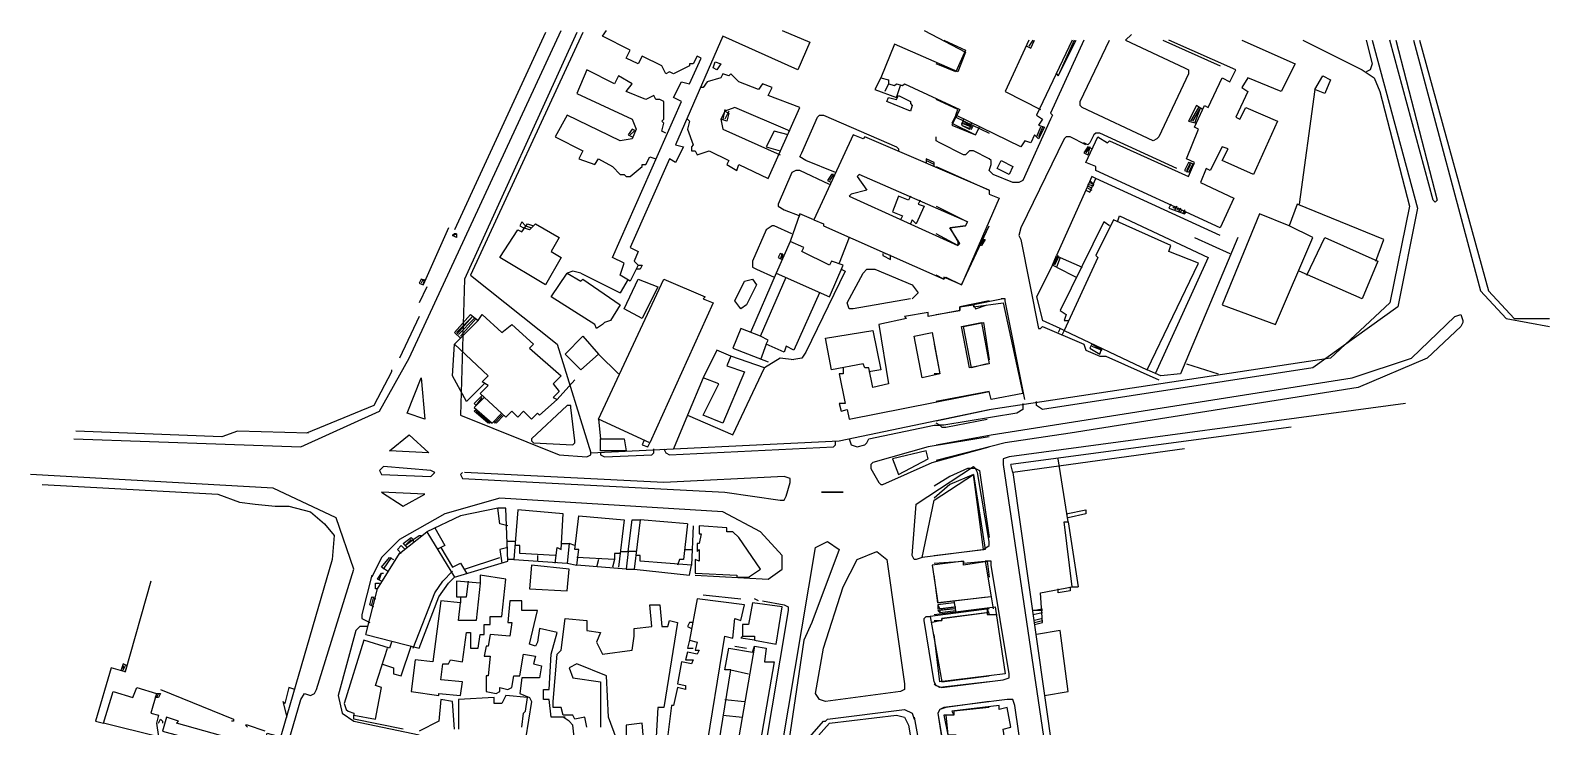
# Model space of a CAD drawing. Extents: x 636135 to 636995, y 811025 to 813508.
# Drawn here: x 636225 to 636995, y 813155 to 813508 of the extents above; entities that cross this region are included whole.
import ezdxf

# ---------------------------------------------------------------- set-up
doc = ezdxf.new("R2010")
doc.units = 0
for name, color, linetype in [('BLOCK', 7, 'CONTINUOUS'), ('BUILD', 3, 'CONTINUOUS'), ('ROADFAC', 4, 'CONTINUOUS')]:
    doc.layers.add(name, color=color, linetype=linetype)

msp = doc.modelspace()

# ---------------------------------------------------------------- linework, layer by layer
at = {"layer": 'BLOCK'}
for points in [[(636502, 813507), (636445, 813382)], [(636759, 813503), (636742, 813466)], [(636799, 813503), (636828, 813490)], [(636905, 813503), (636928, 813418)], [(636742, 813463), (636728, 813432)], [(636742, 813466), (636743, 813465), (636742, 813463)], [(636686, 813451), (636684, 813452), (636684, 813454)], [(636749, 813453), (636727, 813408)], [(636752, 813454), (636750, 813454), (636749, 813453)], [(636760, 813450), (636752, 813454)], [(636764, 813455), (636762, 813451)], [(636767, 813456), (636765, 813456), (636764, 813455)], [(636806, 813438), (636767, 813456)], [(636698, 813445), (636686, 813451)], [(636703, 813447), (636701, 813447), (636700, 813446), (636699, 813445), (636698, 813445)], [(636711, 813443), (636703, 813447)], [(636762, 813451), (636761, 813450), (636759, 813451)], [(636713, 813435), (636711, 813437), (636712, 813440), (636712, 813442), (636711, 813443)], [(636723, 813431), (636713, 813435)], [(636728, 813432), (636726, 813431), (636723, 813431)], [(636928, 813418), (636918, 813368), (636875, 813337)], [(636727, 813408), (636726, 813404), (636727, 813402)], [(636727, 813402), (636736, 813357)], [(636445, 813382), (636443, 813313), (636493, 813293)], [(636718, 813372), (636703, 813369)], [(636719, 813371), (636719, 813372), (636717, 813372)], [(636729, 813321), (636719, 813371)], [(636736, 813357), (636737, 813357), (636738, 813358)], [(636738, 813358), (636759, 813349), (636760, 813346), (636767, 813343), (636770, 813343), (636797, 813331)], [(636875, 813337), (636738, 813316)], [(636725, 813314), (636688, 813308)], [(636922, 813319), (636721, 813292)], [(636728, 813319), (636728, 813316), (636725, 813314)], [(636738, 813316), (636735, 813318), (636735, 813320)], [(636650, 813301), (636683, 813308)], [(636683, 813308), (636685, 813308), (636686, 813308)], [(636688, 813308), (636686, 813308), (636684, 813309)], [(636686, 813308), (636687, 813307), (636689, 813307)], [(636689, 813307), (636710, 813311)], [(636632, 813297), (636633, 813298), (636633, 813300)], [(636640, 813301), (636641, 813298), (636644, 813297)], [(636644, 813297), (636648, 813298)], [(636648, 813298), (636649, 813299), (636650, 813301)], [(636493, 813293), (636507, 813292)], [(636507, 813292), (636509, 813293), (636509, 813294)], [(636514, 813294), (636514, 813293), (636516, 813292)], [(636516, 813292), (636540, 813293)], [(636540, 813293), (636541, 813294), (636541, 813296)], [(636546, 813296), (636547, 813294), (636549, 813293)], [(636549, 813293), (636632, 813297)], [(636721, 813292), (636718, 813291), (636718, 813288)], [(636674, 813240), (636673, 813240), (636672, 813242), (636674, 813268), (636703, 813287), (636704, 813286), (636706, 813285)], [(636705, 813284), (636704, 813286), (636700, 813286), (636691, 813282), (636683, 813277)], [(636711, 813249), (636705, 813284)], [(636706, 813285), (636711, 813251)], [(636718, 813288), (636751, 813066)], [(636463, 813271), (636435, 813263), (636412, 813250), (636403, 813241), (636398, 813231)], [(636576, 813264), (636463, 813271)], [(636599, 813230), (636606, 813235), (636606, 813242), (636595, 813254), (636576, 813264)], [(636627, 813195), (636637, 813226), (636644, 813240), (636654, 813244), (636659, 813240)], [(636708, 813245), (636711, 813247), (636711, 813249)], [(636659, 813240), (636668, 813177)], [(636677, 813241), (636674, 813240)], [(636712, 813237), (636712, 813239), (636709, 813239)], [(636721, 813182), (636712, 813237)], [(636398, 813232), (636393, 813212)], [(636562, 813232), (636599, 813230)], [(636566, 813222), (636585, 813220)], [(636609, 813214), (636580, 813041)], [(636594, 813219), (636592, 813220)], [(636596, 813219), (636607, 813217)], [(636607, 813217), (636609, 813216), (636609, 813214)], [(636393, 813206), (636392, 813206), (636390, 813204)], [(636393, 813212), (636393, 813210), (636395, 813209)], [(636396, 813206), (636393, 813206)], [(636395, 813209), (636397, 813208)], [(636678, 813209), (636678, 813210), (636679, 813211)], [(636683, 813178), (636678, 813209)], [(636679, 813211), (636681, 813211)], [(636390, 813204), (636381, 813171)], [(636582, 813196), (636588, 813195)], [(636623, 813172), (636627, 813195)], [(636718, 813179), (636721, 813180), (636721, 813182)], [(636668, 813177), (636668, 813174), (636666, 813173)], [(636686, 813175), (636684, 813176), (636683, 813178)], [(636683, 813177), (636684, 813176), (636687, 813175)], [(636711, 813178), (636686, 813175)], [(636687, 813175), (636718, 813179)], [(636381, 813171), (636383, 813162), (636389, 813158)], [(636628, 813168), (636625, 813169), (636623, 813172)], [(636666, 813173), (636628, 813168)], [(636720, 813169), (636688, 813165)], [(636711, 813168), (636689, 813165)], [(636724, 813166), (636723, 813169), (636720, 813169)], [(636627, 813158), (636628, 813158), (636629, 813159)], [(636629, 813159), (636668, 813164)], [(636668, 813164), (636672, 813162), (636673, 813159)], [(636673, 813160), (636688, 813077), (636696, 813050)], [(636689, 813165), (636686, 813164), (636685, 813162)], [(636688, 813165), (636686, 813164), (636685, 813162)], [(636685, 813162), (636697, 813090), (636708, 813048)], [(636685, 813162), (636696, 813090), (636707, 813049)], [(636740, 813055), (636724, 813166)], [(636389, 813158), (636422, 813151)], [(636620, 813150), (636627, 813158)]]:
    msp.add_lwpolyline(points, dxfattribs=at)
at = {"layer": 'BUILD'}
for points in [[(636505, 813507), (636448, 813384)], [(636606, 813508), (636620, 813502), (636614, 813488), (636576, 813505), (636552, 813450), (636556, 813449), (636552, 813441), (636549, 813443), (636529, 813398), (636533, 813396), (636531, 813391), (636533, 813389), (636529, 813381), (636524, 813384), (636526, 813390), (636520, 813393), (636555, 813472), (636551, 813474), (636555, 813482), (636559, 813481), (636565, 813494), (636563, 813495), (636561, 813491), (636559, 813491), (636559, 813490), (636551, 813486), (636549, 813487), (636547, 813486), (636545, 813490), (636535, 813495), (636533, 813491), (636527, 813494), (636529, 813498), (636515, 813505), (636517, 813508)], [(636678, 813508), (636699, 813497), (636695, 813487), (636663, 813501), (636656, 813484), (636660, 813483), (636660, 813481), (636663, 813480), (636664, 813481), (636667, 813480), (636668, 813481), (636696, 813468), (636694, 813464), (636711, 813456)], [(636780, 813503), (636783, 813506)], [(636753, 813503), (636735, 813465), (636738, 813463), (636736, 813460), (636739, 813459), (636736, 813453), (636734, 813455), (636732, 813451), (636729, 813452), (636727, 813449), (636694, 813465), (636695, 813468), (636684, 813473)], [(636688, 813503), (636699, 813498), (636694, 813487), (636684, 813491)], [(636731, 813503), (636719, 813477), (636737, 813468)], [(636730, 813500), (636732, 813499), (636734, 813503)], [(636733, 813503), (636731, 813500)], [(636745, 813486), (636746, 813485), (636755, 813503)], [(636754, 813503), (636746, 813485)], [(636757, 813472), (636772, 813503)], [(636839, 813503), (636866, 813491), (636859, 813477), (636842, 813484), (636839, 813479), (636842, 813477), (636836, 813464), (636838, 813463), (636841, 813469), (636857, 813462), (636845, 813435), (636829, 813442), (636832, 813448), (636829, 813449), (636823, 813437), (636821, 813438), (636818, 813431), (636835, 813423), (636828, 813408), (636765, 813437), (636765, 813439), (636760, 813441), (636766, 813454), (636771, 813451), (636772, 813452), (636812, 813434), (636815, 813441), (636811, 813443), (636817, 813458), (636815, 813459), (636820, 813470), (636822, 813469), (636829, 813484), (636833, 813482), (636836, 813488), (636802, 813503)], [(636780, 813503), (636810, 813489)], [(636870, 813503), (636900, 813488)], [(636902, 813503), (636905, 813491)], [(636572, 813492), (636575, 813491), (636573, 813488), (636571, 813489), (636572, 813492)], [(636905, 813491), (636904, 813488), (636902, 813487)], [(636547, 813456), (636545, 813457), (636546, 813461), (636545, 813462), (636546, 813463), (636546, 813472), (636544, 813473), (636542, 813473), (636541, 813475), (636537, 813473), (636527, 813477), (636530, 813481), (636523, 813485), (636521, 813481), (636507, 813488), (636502, 813476), (636530, 813463), (636532, 813458), (636530, 813453), (636524, 813452), (636497, 813465), (636491, 813454), (636505, 813447), (636503, 813443), (636511, 813440), (636513, 813443), (636520, 813439), (636524, 813435), (636526, 813435), (636527, 813434), (636529, 813434), (636535, 813439), (636535, 813440), (636537, 813440), (636539, 813444), (636542, 813443)], [(636558, 813463), (636559, 813462), (636558, 813458), (636561, 813450), (636560, 813449), (636560, 813447), (636562, 813447), (636563, 813445), (636569, 813447), (636579, 813442), (636578, 813440), (636583, 813437), (636584, 813440), (636599, 813433), (636615, 813469), (636599, 813475), (636601, 813479), (636596, 813481), (636594, 813478), (636584, 813482), (636580, 813486), (636579, 813485)], [(636575, 813484), (636568, 813482), (636566, 813479), (636565, 813479)], [(636579, 813485), (636576, 813486), (636575, 813484)], [(636656, 813484), (636653, 813478), (636664, 813474), (636666, 813480)], [(636812, 813486), (636797, 813454)], [(636810, 813489), (636812, 813488), (636812, 813486)], [(636880, 813485), (636884, 813483), (636881, 813476), (636876, 813478), (636880, 813485)], [(636900, 813488), (636906, 813484), (636909, 813477)], [(636660, 813481), (636658, 813477)], [(636660, 813474), (636664, 813473), (636665, 813475), (636671, 813472), (636671, 813471), (636672, 813470), (636671, 813467), (636659, 813472), (636660, 813474)], [(636876, 813478), (636868, 813420)], [(636909, 813477), (636924, 813419)], [(636610, 813457), (636582, 813469), (636577, 813467), (636575, 813463), (636576, 813458), (636605, 813445)], [(636577, 813467), (636579, 813466), (636578, 813462), (636575, 813463)], [(636577, 813468), (636576, 813463)], [(636579, 813467), (636577, 813463)], [(636758, 813469), (636757, 813470), (636757, 813472)], [(636794, 813452), (636758, 813469)], [(636819, 813468), (636816, 813470), (636812, 813462), (636816, 813461)], [(636817, 813469), (636813, 813462)], [(636818, 813469), (636814, 813462)], [(636818, 813469), (636815, 813461)], [(636694, 813465), (636692, 813461), (636704, 813455), (636706, 813459)], [(636694, 813464), (636692, 813460), (636704, 813455), (636706, 813459)], [(636698, 813463), (636697, 813460), (636701, 813458), (636702, 813461)], [(636698, 813462), (636697, 813460), (636702, 813458), (636703, 813460)], [(636702, 813459), (636697, 813461)], [(636702, 813459), (636698, 813462)], [(636698, 813462), (636702, 813460)], [(636698, 813461), (636702, 813459)], [(636737, 813459), (636735, 813454)], [(636737, 813459), (636735, 813454)], [(636738, 813459), (636736, 813454)], [(636532, 813457), (636530, 813458), (636528, 813455), (636530, 813454)], [(636531, 813457), (636529, 813455)], [(636609, 813455), (636602, 813457), (636598, 813449), (636605, 813447)], [(636711, 813427), (636648, 813454), (636647, 813453), (636642, 813455), (636622, 813412), (636627, 813410), (636627, 813409), (636688, 813382), (636689, 813383), (636697, 813379), (636711, 813409)], [(636797, 813454), (636796, 813453), (636794, 813452)], [(636763, 813448), (636761, 813449), (636759, 813446), (636761, 813445)], [(636762, 813449), (636760, 813446)], [(636761, 813449), (636760, 813446)], [(636762, 813449), (636761, 813445)], [(636683, 813439), (636683, 813441), (636679, 813443), (636679, 813441)], [(636683, 813440), (636679, 813442)], [(636684, 813439), (636711, 813427), (636711, 813425), (636716, 813423), (636697, 813379), (636688, 813383), (636688, 813382), (636684, 813384)], [(636717, 813442), (636723, 813439), (636721, 813435), (636715, 813438), (636717, 813442)], [(636815, 813440), (636812, 813441), (636810, 813437), (636813, 813436)], [(636813, 813441), (636811, 813437)], [(636813, 813440), (636811, 813436)], [(636814, 813440), (636812, 813436)], [(636632, 813435), (636631, 813435), (636629, 813432), (636631, 813431)], [(636632, 813435), (636630, 813432)], [(636644, 813434), (636649, 813427), (636641, 813425)], [(636699, 813409), (636700, 813411), (636645, 813435), (636644, 813434)], [(636765, 813433), (636763, 813434), (636760, 813427), (636762, 813426), (636765, 813433)], [(636764, 813429), (636761, 813430)], [(636763, 813428), (636761, 813429)], [(636761, 813428), (636763, 813427)], [(636764, 813430), (636762, 813432)], [(636762, 813431), (636764, 813430)], [(636828, 813404), (636765, 813433)], [(636641, 813425), (636640, 813424), (636695, 813399), (636696, 813400)], [(636671, 813424), (636670, 813422), (636665, 813424), (636662, 813416), (636667, 813414), (636666, 813412)], [(636676, 813422), (636675, 813420), (636678, 813419), (636674, 813410), (636672, 813412), (636671, 813410)], [(636760, 813427), (636745, 813394)], [(636615, 813415), (636610, 813401)], [(636622, 813412), (636615, 813415)], [(636684, 813419), (636700, 813411), (636699, 813409)], [(636776, 813411), (636777, 813414)], [(636777, 813414), (636822, 813393), (636795, 813334)], [(636803, 813420), (636802, 813418), (636810, 813415), (636811, 813416)], [(636805, 813419), (636804, 813418)], [(636806, 813419), (636805, 813417)], [(636805, 813419), (636805, 813417)], [(636807, 813418), (636806, 813417)], [(636808, 813418), (636807, 813416)], [(636807, 813418), (636807, 813416)], [(636809, 813417), (636808, 813416)], [(636810, 813417), (636809, 813415)], [(636810, 813417), (636810, 813415)], [(636907, 813391), (636911, 813402), (636867, 813420), (636863, 813409), (636848, 813415), (636829, 813369), (636856, 813359), (636875, 813403), (636863, 813409)], [(636924, 813419), (636914, 813370), (636884, 813342)], [(636481, 813410), (636493, 813403), (636489, 813396), (636494, 813393), (636486, 813379), (636463, 813393), (636472, 813407), (636474, 813406), (636477, 813410), (636480, 813409), (636481, 813410)], [(636476, 813409), (636474, 813411), (636473, 813409), (636475, 813408)], [(636473, 813409), (636475, 813408)], [(636480, 813409), (636478, 813407), (636475, 813408)], [(636476, 813409), (636479, 813408)], [(636695, 813401), (636695, 813399), (636684, 813405)], [(636696, 813400), (636691, 813408), (636699, 813409)], [(636699, 813409), (636691, 813408), (636695, 813401)], [(636772, 813409), (636769, 813411), (636747, 813366), (636750, 813364), (636749, 813361), (636751, 813361)], [(636817, 813390), (636802, 813396), (636803, 813399), (636774, 813412), (636765, 813394)], [(636603, 813385), (636630, 813373), (636637, 813389), (636631, 813391), (636630, 813389), (636616, 813396), (636617, 813398), (636610, 813401), (636603, 813385)], [(636640, 813403), (636635, 813390)], [(636708, 813402), (636709, 813402), (636707, 813399), (636706, 813399)], [(636707, 813402), (636708, 813402), (636707, 813399), (636706, 813399)], [(636707, 813402), (636706, 813399)], [(636709, 813402), (636707, 813399)], [(636837, 813403), (636808, 813334), (636798, 813333), (636791, 813336)], [(636815, 813403), (636833, 813395)], [(636872, 813384), (636881, 813403), (636908, 813391), (636900, 813372), (636868, 813386)], [(636607, 813394), (636605, 813395), (636604, 813393), (636606, 813392)], [(636606, 813395), (636605, 813392)], [(636606, 813394), (636606, 813392)], [(636657, 813395), (636657, 813394), (636661, 813392), (636661, 813394)], [(636661, 813394), (636658, 813395)], [(636745, 813394), (636747, 813393), (636745, 813388), (636743, 813389), (636745, 813394)], [(636746, 813394), (636743, 813389)], [(636746, 813393), (636744, 813389)], [(636747, 813393), (636758, 813388)], [(636766, 813393), (636749, 813356), (636791, 813336), (636817, 813390)], [(636765, 813394), (636766, 813393)], [(636448, 813384), (636492, 813349), (636509, 813294)], [(636497, 813385), (636504, 813381), (636505, 813382), (636524, 813369), (636519, 813361), (636516, 813360), (636515, 813359), (636512, 813357), (636511, 813359), (636489, 813373), (636497, 813385)], [(636504, 813385), (636500, 813386), (636497, 813385)], [(636504, 813385), (636524, 813375)], [(636546, 813382), (636567, 813373), (636566, 813372), (636571, 813370), (636539, 813299), (636513, 813311), (636546, 813382)], [(636528, 813382), (636524, 813375)], [(636533, 813382), (636543, 813378), (636535, 813362), (636526, 813367), (636533, 813382)], [(636533, 813389), (636535, 813389), (636534, 813387), (636532, 813387)], [(636603, 813385), (636590, 813355)], [(636625, 813375), (636612, 813346), (636608, 813348), (636607, 813345), (636598, 813349), (636599, 813351), (636595, 813353), (636608, 813383)], [(636636, 813387), (636638, 813386), (636618, 813345)], [(636743, 813389), (636735, 813373), (636738, 813361)], [(636745, 813388), (636755, 813383)], [(636711, 813371), (636696, 813368), (636696, 813366), (636680, 813363), (636680, 813365), (636668, 813363), (636669, 813362), (636655, 813359), (636660, 813329), (636652, 813327), (636650, 813337), (636648, 813337), (636647, 813339), (636631, 813336), (636628, 813352), (636652, 813356), (636656, 813336), (636650, 813335)], [(636684, 813364), (636696, 813366), (636696, 813368), (636703, 813369), (636703, 813368), (636718, 813370), (636728, 813324), (636712, 813321), (636711, 813325), (636684, 813320)], [(636703, 813369), (636704, 813367), (636710, 813369)], [(636448, 813364), (636452, 813361), (636454, 813364), (636464, 813355), (636469, 813359), (636480, 813349), (636478, 813347), (636494, 813333), (636490, 813329), (636493, 813325), (636490, 813322), (636492, 813321), (636483, 813313), (636482, 813314), (636479, 813311), (636475, 813315), (636472, 813312), (636469, 813315), (636466, 813312), (636453, 813324), (636457, 813328), (636454, 813330), (636457, 813333), (636440, 813349), (636443, 813352), (636440, 813355), (636448, 813364)], [(636441, 813355), (636449, 813363)], [(636449, 813363), (636441, 813354)], [(636442, 813354), (636450, 813362)], [(636451, 813362), (636443, 813353)], [(636443, 813352), (636452, 813361)], [(636697, 813358), (636707, 813360), (636711, 813339), (636701, 813337), (636697, 813358)], [(636710, 813339), (636702, 813337), (636698, 813358), (636708, 813360), (636711, 813341)], [(636747, 813357), (636738, 813361)], [(636505, 813353), (636513, 813344), (636504, 813336), (636496, 813344), (636505, 813353), (636513, 813344)], [(636585, 813357), (636581, 813347)], [(636595, 813353), (636585, 813357)], [(636673, 813353), (636682, 813355), (636686, 813334), (636677, 813332), (636673, 813353)], [(636747, 813357), (636746, 813355)], [(636749, 813356), (636747, 813357)], [(636749, 813356), (636748, 813354)], [(636446, 813320), (636439, 813333), (636440, 813349)], [(636513, 813344), (636523, 813334)], [(636580, 813343), (636573, 813346), (636566, 813332)], [(636581, 813347), (636599, 813340)], [(636598, 813349), (636595, 813341)], [(636618, 813345), (636616, 813342), (636611, 813341)], [(636683, 813349), (636686, 813334), (636683, 813334)], [(636763, 813349), (636762, 813347), (636767, 813344), (636768, 813347)], [(636768, 813346), (636763, 813349)], [(636763, 813348), (636768, 813346)], [(636580, 813343), (636578, 813338), (636587, 813335), (636576, 813309), (636566, 813313), (636574, 813329), (636566, 813332), (636558, 813313), (636581, 813303), (636597, 813337), (636580, 813343)], [(636612, 813341), (636605, 813342), (636597, 813337)], [(636637, 813337), (636637, 813334), (636635, 813334), (636638, 813319), (636635, 813319), (636636, 813315), (636639, 813316), (636640, 813311), (636711, 813325)], [(636884, 813342), (636712, 813316), (636684, 813310)], [(636811, 813339), (636827, 813334)], [(636455, 813329), (636446, 813320)], [(636492, 813321), (636501, 813331)], [(636451, 813318), (636450, 813319), (636454, 813323)], [(636455, 813322), (636450, 813317), (636459, 813309), (636464, 813314)], [(636451, 813318), (636454, 813322)], [(636458, 813310), (636457, 813309), (636450, 813315), (636451, 813316)], [(636451, 813315), (636458, 813309)], [(636465, 813313), (636461, 813309), (636460, 813310)], [(636460, 813309), (636464, 813313)], [(636497, 813318), (636479, 813301)], [(636499, 813317), (636499, 813318), (636497, 813318)], [(636501, 813300), (636499, 813317)], [(636509, 813294), (636635, 813300), (636711, 813316)], [(636558, 813313), (636551, 813296)], [(636513, 813311), (636514, 813301)], [(636864, 813307), (636722, 813288)], [(636479, 813301), (636479, 813300), (636480, 813299)], [(636480, 813299), (636500, 813298)], [(636500, 813298), (636501, 813299), (636501, 813300)], [(636514, 813295), (636514, 813301), (636526, 813301), (636527, 813295), (636514, 813295)], [(636536, 813300), (636535, 813298), (636538, 813297), (636539, 813299)], [(636810, 813296), (636723, 813284), (636739, 813171), (636751, 813173), (636747, 813204), (636735, 813202)], [(636734, 813207), (636738, 813208), (636737, 813223), (636753, 813226), (636749, 813259), (636751, 813259), (636746, 813291)], [(636703, 813283), (636709, 813245), (636677, 813241)], [(636677, 813241), (636683, 813270), (636703, 813283)], [(636683, 813242), (636708, 813245), (636703, 813283)], [(636703, 813283), (636691, 813278), (636683, 813271)], [(636723, 813284), (636722, 813288)], [(636231, 813278), (636320, 813273)], [(636320, 813273), (636331, 813269), (636339, 813268), (636349, 813267), (636356, 813267), (636367, 813264), (636374, 813258), (636379, 813252), (636378, 813240)], [(636426, 813254), (636440, 813231), (636467, 813239), (636466, 813266), (636462, 813266)], [(636462, 813266), (636443, 813262), (636426, 813254)], [(636467, 813257), (636463, 813258), (636462, 813266)], [(636491, 813238), (636492, 813246), (636494, 813245), (636495, 813263), (636472, 813265), (636470, 813240), (636497, 813238)], [(636527, 813235), (636502, 813237), (636503, 813245), (636501, 813245), (636503, 813262), (636526, 813260), (636523, 813236)], [(636528, 813244), (636530, 813260), (636534, 813260)], [(636558, 813258), (636534, 813260), (636531, 813235), (636559, 813232), (636560, 813237), (636534, 813239), (636534, 813242), (636532, 813242)], [(636750, 813263), (636760, 813265), (636760, 813263), (636751, 813261)], [(636751, 813259), (636756, 813226)], [(636401, 813225), (636412, 813243), (636426, 813254)], [(636416, 813246), (636414, 813248), (636418, 813251), (636419, 813250), (636422, 813252), (636423, 813252)], [(636430, 813256), (636435, 813247), (636431, 813245)], [(636558, 813258), (636556, 813240), (636554, 813240), (636553, 813237)], [(636561, 813257), (636560, 813237)], [(636564, 813257), (636564, 813253), (636565, 813253), (636564, 813248), (636563, 813248), (636563, 813244), (636564, 813245), (636564, 813239), (636562, 813240), (636562, 813233), (636583, 813232), (636583, 813231), (636589, 813231), (636595, 813235), (636584, 813251)], [(636578, 813254), (636578, 813256), (636564, 813257)], [(636584, 813251), (636581, 813254), (636578, 813254)], [(636413, 813243), (636411, 813245), (636413, 813247), (636415, 813245)], [(636415, 813247), (636418, 813250)], [(636415, 813247), (636419, 813250)], [(636419, 813250), (636419, 813249)], [(636433, 813246), (636439, 813236), (636443, 813238), (636446, 813233)], [(636467, 813246), (636463, 813245), (636464, 813238)], [(636471, 813249), (636467, 813249)], [(636473, 813247), (636471, 813247)], [(636473, 813243), (636473, 813247)], [(636494, 813248), (636498, 813248)], [(636498, 813248), (636497, 813238)], [(636501, 813247), (636498, 813248)], [(636524, 813244), (636528, 813244)], [(636528, 813244), (636527, 813235)], [(636532, 813244), (636528, 813244)], [(636557, 813245), (636560, 813245)], [(636378, 813240), (636348, 813137), (636341, 813138), (636345, 813152), (636352, 813150)], [(636406, 813234), (636403, 813236), (636407, 813241), (636409, 813240)], [(636404, 813235), (636408, 813241)], [(636445, 813235), (636463, 813241)], [(636470, 813240), (636467, 813240)], [(636491, 813242), (636473, 813243)], [(636479, 813237), (636478, 813225), (636497, 813224), (636498, 813235), (636479, 813237)], [(636482, 813242), (636482, 813239)], [(636497, 813238), (636502, 813237)], [(636524, 813243), (636521, 813243), (636521, 813240), (636502, 813241)], [(636513, 813240), (636512, 813236)], [(636521, 813240), (636520, 813236)], [(636711, 813239), (636698, 813237), (636698, 813239), (636682, 813237), (636685, 813218)], [(636683, 813238), (636698, 813239), (636698, 813238), (636709, 813239), (636712, 813221), (636685, 813218), (636683, 813232)], [(636710, 813239), (636711, 813231)], [(636286, 813229), (636273, 813183), (636266, 813185), (636258, 813158), (636262, 813157)], [(636401, 813225), (636400, 813225), (636400, 813228), (636402, 813228)], [(636403, 813229), (636401, 813230), (636403, 813233), (636404, 813233)], [(636402, 813230), (636403, 813233)], [(636441, 813229), (636441, 813221), (636443, 813221), (636443, 813218), (636433, 813219), (636429, 813188), (636420, 813189), (636418, 813173), (636432, 813171), (636432, 813172), (636443, 813171), (636444, 813178), (636433, 813179), (636434, 813187), (636437, 813187), (636438, 813189), (636444, 813188), (636446, 813203), (636448, 813203), (636448, 813195), (636452, 813195), (636453, 813202), (636455, 813202), (636455, 813207), (636458, 813207), (636458, 813211), (636464, 813211), (636466, 813230), (636453, 813232), (636453, 813228), (636441, 813229)], [(636430, 813223), (636434, 813229), (636439, 813234)], [(636432, 813221), (636437, 813228), (636440, 813231)], [(636453, 813228), (636451, 813209), (636442, 813209), (636443, 813218)], [(636443, 813221), (636446, 813221), (636447, 813229)], [(636527, 813235), (636531, 813235)], [(636395, 813202), (636401, 813225)], [(636395, 813202), (636422, 813195), (636432, 813221)], [(636399, 813216), (636397, 813217), (636398, 813221), (636400, 813220)], [(636398, 813217), (636399, 813221)], [(636398, 813217), (636399, 813221)], [(636419, 813195), (636430, 813223)], [(636693, 813219), (636710, 813221)], [(636712, 813221), (636713, 813215)], [(636752, 813226), (636752, 813224), (636746, 813223), (636746, 813225)], [(636753, 813226), (636756, 813226)], [(636496, 813160), (636489, 813160), (636488, 813169), (636485, 813169), (636485, 813174), (636488, 813174), (636489, 813192), (636492, 813203), (636483, 813205), (636482, 813198), (636481, 813196), (636478, 813197), (636482, 813214), (636474, 813214), (636474, 813219), (636468, 813219), (636467, 813208), (636469, 813208), (636468, 813201), (636458, 813202), (636457, 813196), (636456, 813196), (636455, 813191), (636458, 813191), (636457, 813181), (636456, 813181), (636456, 813173), (636461, 813172), (636463, 813173), (636463, 813175), (636467, 813174), (636469, 813175), (636470, 813181), (636473, 813181), (636475, 813192), (636481, 813191), (636480, 813187), (636484, 813186), (636483, 813180), (636474, 813180), (636473, 813172), (636478, 813170), (636479, 813168), (636476, 813149)], [(636507, 813155), (636506, 813160), (636501, 813159), (636500, 813161), (636495, 813161), (636494, 813165), (636490, 813165), (636490, 813168), (636492, 813192), (636494, 813194), (636496, 813210), (636507, 813209), (636507, 813204), (636514, 813203), (636512, 813198), (636515, 813192), (636530, 813194), (636531, 813201), (636531, 813205), (636540, 813206), (636539, 813217), (636544, 813217), (636545, 813206), (636548, 813206), (636549, 813209), (636553, 813208), (636546, 813165), (636543, 813165), (636542, 813147)], [(636587, 813217), (636563, 813220), (636559, 813199), (636563, 813198), (636562, 813194), (636564, 813194), (636563, 813192), (636558, 813193), (636557, 813189), (636561, 813189), (636560, 813187), (636555, 813188), (636553, 813177), (636557, 813176), (636557, 813174), (636553, 813175), (636551, 813166), (636550, 813166), (636547, 813143)], [(636567, 813140), (636577, 813201), (636581, 813200), (636582, 813210), (636585, 813209), (636587, 813217), (636563, 813220)], [(636606, 813216), (636591, 813218), (636589, 813207), (636586, 813207), (636586, 813201), (636592, 813201), (636592, 813199), (636603, 813197), (636606, 813216)], [(636711, 813215), (636681, 813211), (636687, 813178), (636711, 813181)], [(636711, 813213), (636687, 813210), (636687, 813209), (636682, 813208)], [(636683, 813212), (636714, 813216), (636719, 813182), (636686, 813178), (636683, 813202)], [(636683, 813209), (636687, 813209), (636687, 813210), (636710, 813213)], [(636685, 813218), (636693, 813219)], [(636693, 813218), (636685, 813217), (636686, 813215), (636694, 813216)], [(636693, 813218), (636685, 813217), (636685, 813215), (636693, 813216)], [(636693, 813215), (636685, 813214), (636686, 813213), (636694, 813214)], [(636694, 813215), (636686, 813214), (636686, 813213), (636694, 813214)], [(636693, 813219), (636694, 813213)], [(636693, 813219), (636694, 813213)], [(636710, 813215), (636711, 813212)], [(636710, 813215), (636710, 813212), (636715, 813212)], [(636733, 813214), (636738, 813215)], [(636738, 813214), (636733, 813214)], [(636733, 813212), (636738, 813213)], [(636561, 813208), (636559, 813208), (636558, 813206), (636560, 813205)], [(636738, 813210), (636734, 813209)], [(636734, 813208), (636738, 813209)], [(636408, 813198), (636407, 813195), (636394, 813199), (636384, 813167)], [(636559, 813199), (636558, 813195), (636561, 813195)], [(636586, 813201), (636585, 813200)], [(636592, 813199), (636585, 813200)], [(636386, 813163), (636389, 813162), (636389, 813161), (636400, 813159), (636403, 813175), (636400, 813176), (636406, 813195)], [(636403, 813187), (636409, 813185), (636409, 813182), (636413, 813181), (636418, 813196)], [(636592, 813196), (636577, 813109), (636568, 813110), (636580, 813184), (636577, 813184), (636579, 813195), (636591, 813193)], [(636591, 813193), (636592, 813196), (636598, 813195), (636597, 813188), (636602, 813188), (636588, 813107), (636577, 813109)], [(636274, 813186), (636272, 813187), (636271, 813184), (636273, 813183), (636274, 813186)], [(636272, 813186), (636272, 813184)], [(636273, 813186), (636272, 813184)], [(636502, 813187), (636498, 813185), (636500, 813180)], [(636522, 813149), (636518, 813160), (636517, 813181), (636502, 813187)], [(636580, 813184), (636589, 813182)], [(636290, 813150), (636262, 813157), (636267, 813173), (636277, 813170), (636279, 813175), (636289, 813172), (636286, 813162), (636290, 813161), (636289, 813157), (636290, 813150)], [(636291, 813174), (636328, 813159)], [(636359, 813174), (636356, 813175), (636354, 813167), (636353, 813168), (636355, 813160)], [(636500, 813180), (636514, 813178), (636514, 813155)], [(636289, 813172), (636291, 813172), (636290, 813170), (636288, 813170)], [(636290, 813172), (636289, 813170)], [(636384, 813167), (636385, 813164), (636386, 813163)], [(636440, 813154), (636439, 813168), (636433, 813169), (636432, 813158), (636422, 813153)], [(636474, 813155), (636475, 813162), (636476, 813163), (636477, 813170), (636466, 813171), (636464, 813167), (636460, 813167), (636460, 813170), (636442, 813169), (636442, 813154)], [(636577, 813169), (636587, 813168)], [(636739, 813171), (636748, 813108)], [(636290, 813157), (636291, 813159), (636292, 813158), (636292, 813157)], [(636329, 813141), (636331, 813148), (636299, 813157), (636300, 813158), (636294, 813160), (636292, 813153), (636325, 813144), (636325, 813142), (636329, 813141)], [(636328, 813159), (636328, 813158), (636327, 813158)], [(636389, 813159), (636389, 813161)], [(636414, 813154), (636389, 813159)], [(636500, 813156), (636498, 813158), (636495, 813160)], [(636576, 813161), (636586, 813160)], [(636614, 813098), (636623, 813149), (636630, 813157), (636664, 813161)], [(636664, 813161), (636668, 813160), (636670, 813156)], [(636722, 813155), (636720, 813165), (636716, 813164), (636716, 813166), (636692, 813163), (636693, 813161), (636688, 813161), (636690, 813151), (636694, 813151), (636701, 813098), (636726, 813102), (636718, 813154), (636722, 813155)], [(636711, 813165), (636693, 813163), (636693, 813161), (636689, 813161), (636690, 813151), (636694, 813151), (636702, 813098), (636711, 813099)], [(636335, 813156), (636334, 813156), (636335, 813155)], [(636344, 813153), (636335, 813156)], [(636501, 813147), (636500, 813156)], [(636536, 813147), (636535, 813157), (636527, 813156), (636527, 813151)], [(636670, 813156), (636680, 813098), (636628, 813090)]]:
    msp.add_lwpolyline(points, dxfattribs=at)
at = {"layer": 'ROADFAC'}
for points in [[(636417, 813342), (636494, 813508)], [(636486, 813507), (636440, 813407)], [(636936, 813422), (636914, 813503)], [(636917, 813503), (636938, 813422)], [(636926, 813503), (636960, 813376)], [(636929, 813503), (636964, 813376)], [(636616, 813446), (636624, 813464)], [(636624, 813464), (636625, 813465), (636627, 813465)], [(636627, 813465), (636664, 813449)], [(636618, 813442), (636615, 813444), (636616, 813446)], [(636664, 813449), (636665, 813448), (636665, 813447)], [(636611, 813436), (636604, 813420)], [(636615, 813437), (636613, 813437), (636611, 813436)], [(636630, 813430), (636615, 813437)], [(636633, 813436), (636618, 813442)], [(636938, 813422), (636937, 813421), (636936, 813422)], [(636604, 813420), (636604, 813419), (636607, 813417)], [(636607, 813417), (636615, 813414)], [(636437, 813408), (636424, 813379)], [(636441, 813405), (636440, 813405), (636439, 813404), (636441, 813405)], [(636441, 813405), (636441, 813403), (636439, 813404)], [(636598, 813407), (636591, 813391)], [(636602, 813409), (636601, 813409), (636598, 813407)], [(636611, 813405), (636602, 813409)], [(636591, 813391), (636591, 813388), (636593, 813387)], [(636425, 813381), (636423, 813382), (636422, 813380), (636424, 813379), (636425, 813382)], [(636424, 813382), (636423, 813380)], [(636587, 813381), (636591, 813382), (636593, 813379)], [(636593, 813387), (636602, 813383)], [(636639, 813370), (636647, 813385)], [(636647, 813385), (636649, 813387), (636653, 813387)], [(636653, 813387), (636672, 813379)], [(636426, 813378), (636422, 813370)], [(636582, 813371), (636587, 813381)], [(636593, 813379), (636588, 813369)], [(636672, 813379), (636675, 813375), (636672, 813372)], [(636960, 813376), (636973, 813362), (636995, 813358)], [(636964, 813376), (636977, 813362), (636995, 813362)], [(636588, 813369), (636585, 813367), (636582, 813371)], [(636642, 813367), (636640, 813367), (636639, 813370)], [(636671, 813372), (636642, 813367)], [(636422, 813363), (636412, 813342)], [(636895, 813332), (636925, 813342), (636947, 813363), (636950, 813364), (636951, 813361), (636951, 813360), (636950, 813358), (636933, 813342), (636898, 813327)], [(636362, 813297), (636402, 813315), (636417, 813342)], [(636408, 813336), (636408, 813335)], [(636408, 813335), (636399, 813318), (636365, 813304)], [(636425, 813311), (636416, 813314), (636423, 813332), (636425, 813311)], [(636684, 813298), (636712, 813303), (636895, 813332)], [(636898, 813327), (636752, 813304)], [(636366, 813304), (636330, 813305), (636322, 813302), (636248, 813305)], [(636247, 813301), (636362, 813297)], [(636407, 813295), (636417, 813303), (636427, 813294)], [(636711, 813302), (636680, 813297), (636652, 813289)], [(636752, 813304), (636719, 813299), (636684, 813290)], [(636427, 813294), (636407, 813295)], [(636657, 813278), (636682, 813289), (636711, 813297)], [(636679, 813295), (636662, 813291), (636665, 813283), (636680, 813291), (636679, 813295)], [(636348, 813276), (636225, 813283)], [(636404, 813287), (636402, 813285), (636403, 813283)], [(636403, 813283), (636428, 813282)], [(636428, 813285), (636404, 813287)], [(636428, 813282), (636430, 813284), (636428, 813285)], [(636444, 813284), (636443, 813283), (636444, 813281)], [(636546, 813279), (636445, 813284)], [(636607, 813282), (636546, 813279)], [(636610, 813279), (636610, 813281), (636607, 813282)], [(636652, 813289), (636651, 813288), (636651, 813286)], [(636651, 813286), (636655, 813279)], [(636389, 813235), (636380, 813261), (636348, 813276)], [(636425, 813273), (636403, 813274)], [(636403, 813274), (636414, 813267), (636425, 813273)], [(636444, 813281), (636577, 813274), (636605, 813270)], [(636608, 813272), (636610, 813279)], [(636626, 813274), (636637, 813274), (636626, 813274)], [(636655, 813279), (636656, 813278), (636657, 813278)], [(636605, 813270), (636607, 813270), (636608, 813272)], [(636583, 813003), (636592, 813062), (636623, 813246)], [(636635, 813245), (636621, 813208), (636617, 813199)], [(636623, 813246), (636629, 813249), (636635, 813245)], [(636370, 813174), (636389, 813235)], [(636617, 813199), (636607, 813132), (636586, 813003)], [(636362, 813169), (636364, 813172), (636367, 813171), (636369, 813172), (636370, 813174)], [(636346, 813114), (636362, 813169)]]:
    msp.add_lwpolyline(points, dxfattribs=at)

doc.saveas('drawing.dxf')
